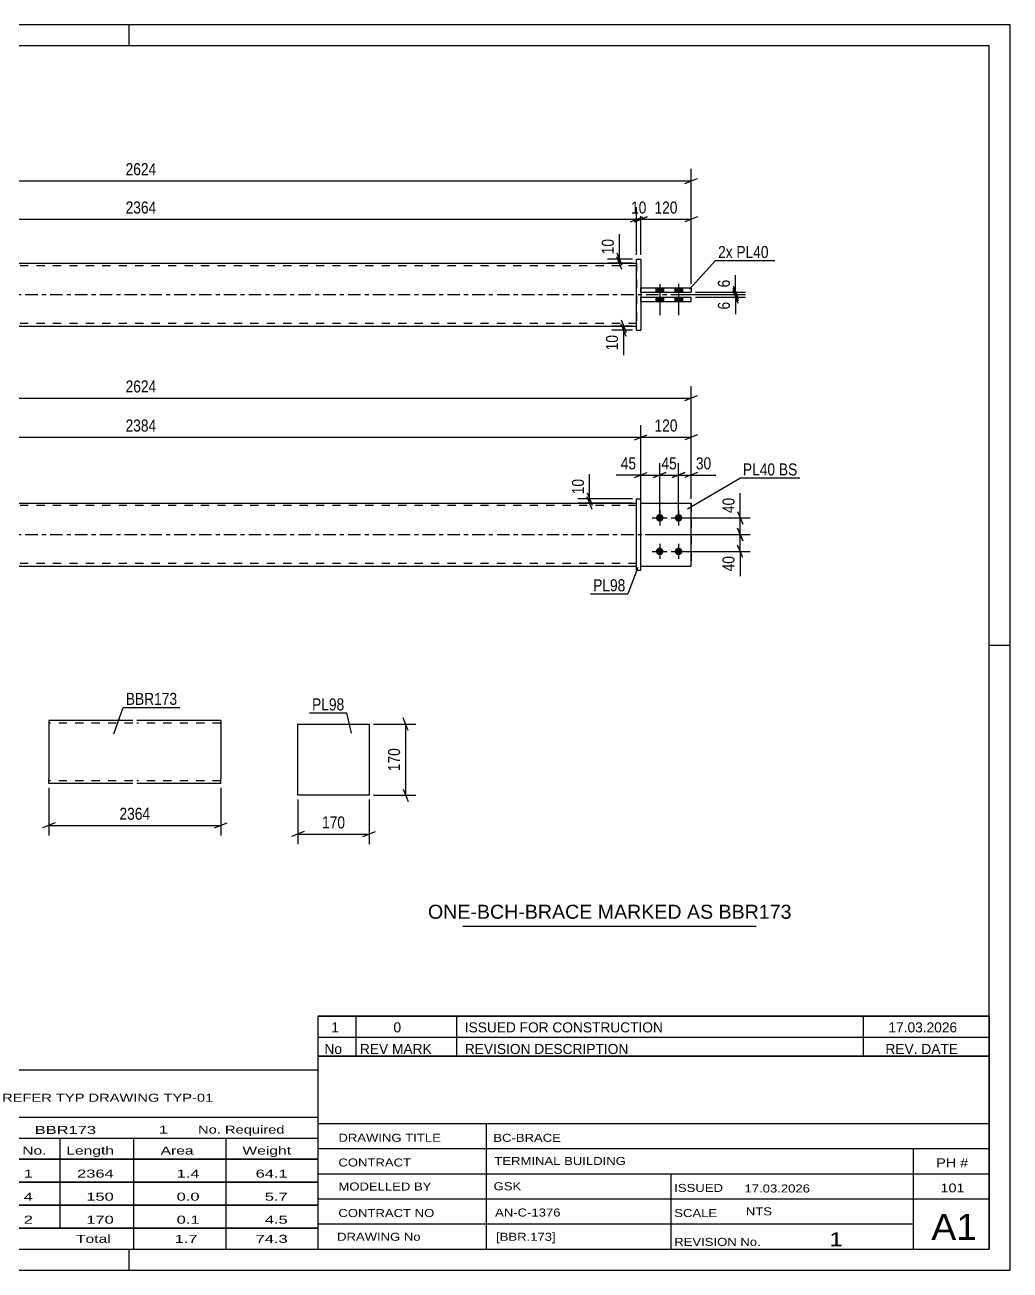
# Model space of a CAD drawing. Header units: millimetres. Extents: x 0 to 420, y 0 to 297.
# Drawn here: x 185.1 to 420, y 0 to 297 of the extents above; entities that cross this region are included whole.
import ezdxf

# ---------------------------------------------------------------- set-up
doc = ezdxf.new("R2010")
doc.units = ezdxf.units.MM
doc.linetypes.add('DXK_LINE_DOT2', pattern=[3.9198, 1.9599, -1.9599])
doc.linetypes.add('DXK_LINE_DOT3', pattern=[5.9187, 2.979, -0.9799, 0.9799, -0.9799])
doc.styles.add('Arial', font='ARIAL.TTF', dxfattribs={"height": 0.2})
doc.styles.add('Arial Narrow', font='ARIALN.TTF', dxfattribs={"height": 0.2})

# ---------------------------------------------------------------- blocks, each defined once
blk = doc.blocks.new('Unknown-580608143-1163')
at = {"color": 5, "linetype": 'Continuous'}
for p, q in [((420, 297), (0, 297)), ((210, 292), (210, 297)), ((420, 0), (420, 297)), ((415, 292), (5, 292)), ((415, 5), (415, 292)), ((420, 149), (415, 149)), ((5, 5), (415, 5)), ((210, 0), (210, 5)), ((0, 0), (420, 0))]:
    blk.add_line(p, q, dxfattribs=at)
blk = doc.blocks.new('Part-580608143-1739 - 1733')
at = {"color": 7, "linetype": 'DXK_LINE_DOT2'}
for p, q in [((331.97, 182.93), (343.97, 182.93)), ((331.97, 167.93), (331.97, 182.93)), ((331.97, 182.93), (343.97, 182.93)), ((343.97, 182.93), (343.97, 182.93)), ((343.97, 182.93), (343.97, 167.93)), ((331.97, 167.93), (331.97, 167.93)), ((331.97, 167.93), (343.97, 167.93)), ((331.97, 167.93), (343.97, 167.93))]:
    blk.add_line(p, q, dxfattribs=at)
blk = doc.blocks.new('Part-580608143-1744 - 1733')
at = {"color": 2, "linetype": 'Continuous'}
for p, q in [((331.97, 182.93), (343.97, 182.93)), ((343.97, 182.93), (343.97, 182.93)), ((343.97, 167.93), (343.97, 182.93)), ((331.97, 167.93), (343.97, 167.93))]:
    blk.add_line(p, q, dxfattribs=at)
at = {"color": 7, "linetype": 'DXK_LINE_DOT2'}
for p, q in [((331.97, 182.93), (343.97, 182.93)), ((331.97, 167.93), (331.97, 182.93)), ((343.97, 182.93), (343.97, 182.93)), ((331.97, 167.93), (331.97, 167.93)), ((331.97, 167.93), (343.97, 167.93))]:
    blk.add_line(p, q, dxfattribs=at)
blk = doc.blocks.new('Part-580608143-1774 - 1733')
at = {"color": 2, "linetype": 'Continuous'}
for p, q in [((330.97, 183.93), (331.97, 183.93)), ((330.97, 166.93), (330.97, 183.93)), ((331.97, 166.93), (331.97, 183.93)), ((330.97, 166.93), (330.97, 166.93)), ((330.97, 166.93), (331.97, 166.93))]:
    blk.add_line(p, q, dxfattribs=at)
at = {"color": 7, "linetype": 'DXK_LINE_DOT2'}
for p, q in [((330.97, 183.93), (331.97, 183.93)), ((330.97, 166.93), (331.97, 166.93))]:
    blk.add_line(p, q, dxfattribs=at)
blk = doc.blocks.new('Part-580608143-1779 - 1733')
at = {"color": 2, "linetype": 'Continuous'}
for p, q in [((94.62, 182.93), (330.97, 182.93)), ((94.62, 167.93), (330.97, 167.93))]:
    blk.add_line(p, q, dxfattribs=at)
at = {"color": 7, "linetype": 'DXK_LINE_DOT2'}
for p, q in [((94.62, 167.93), (94.62, 182.93)), ((330.97, 182.33), (94.62, 182.33)), ((330.97, 167.93), (330.97, 182.93)), ((330.97, 168.53), (94.62, 168.53))]:
    blk.add_line(p, q, dxfattribs=at)
at = {"color": 7, "linetype": 'DXK_LINE_DOT3'}
blk.add_line((84.62, 175.43), (340.97, 175.43), dxfattribs=at)
blk = doc.blocks.new('Bolt-580608143-1780 - 1733')
at = {"linetype": 'Continuous'}
for points in [[(336.47, 180.33), (336.65, 180.31), (336.83, 180.25), (337, 180.15), (337.14, 180.03), (337.25, 179.88), (337.32, 179.7), (337.36, 179.52), (337.36, 179.33), (337.32, 179.15), (337.25, 178.98), (337.14, 178.82), (337, 178.7), (336.83, 178.6), (336.65, 178.55), (336.47, 178.53), (336.28, 178.55), (336.1, 178.6), (335.94, 178.7), (335.8, 178.82), (335.69, 178.98), (335.61, 179.15), (335.57, 179.33), (335.57, 179.52), (335.61, 179.7), (335.69, 179.88), (335.8, 180.03), (335.94, 180.15), (336.1, 180.25), (336.28, 180.31)], [(340.97, 180.33), (341.15, 180.31), (341.33, 180.25), (341.5, 180.15), (341.64, 180.03), (341.75, 179.88), (341.82, 179.7), (341.86, 179.52), (341.86, 179.33), (341.82, 179.15), (341.75, 178.98), (341.64, 178.82), (341.5, 178.7), (341.33, 178.6), (341.15, 178.55), (340.97, 178.53), (340.78, 178.55), (340.6, 178.6), (340.44, 178.7), (340.3, 178.82), (340.19, 178.98), (340.11, 179.15), (340.07, 179.33), (340.07, 179.52), (340.11, 179.7), (340.19, 179.88), (340.3, 180.03), (340.44, 180.15), (340.6, 180.25), (340.78, 180.31)], [(336.47, 172.33), (336.65, 172.31), (336.83, 172.25), (337, 172.15), (337.14, 172.03), (337.25, 171.88), (337.32, 171.7), (337.36, 171.52), (337.36, 171.33), (337.32, 171.15), (337.25, 170.98), (337.14, 170.82), (337, 170.7), (336.83, 170.6), (336.65, 170.55), (336.47, 170.53), (336.28, 170.55), (336.1, 170.6), (335.94, 170.7), (335.8, 170.82), (335.69, 170.98), (335.61, 171.15), (335.57, 171.33), (335.57, 171.52), (335.61, 171.7), (335.69, 171.88), (335.8, 172.03), (335.94, 172.15), (336.1, 172.25), (336.28, 172.31)], [(340.97, 172.33), (341.15, 172.31), (341.33, 172.25), (341.5, 172.15), (341.64, 172.03), (341.75, 171.88), (341.82, 171.7), (341.86, 171.52), (341.86, 171.33), (341.82, 171.15), (341.75, 170.98), (341.64, 170.82), (341.5, 170.7), (341.33, 170.6), (341.15, 170.55), (340.97, 170.53), (340.78, 170.55), (340.6, 170.6), (340.44, 170.7), (340.3, 170.82), (340.19, 170.98), (340.11, 171.15), (340.07, 171.33), (340.07, 171.52), (340.11, 171.7), (340.19, 171.88), (340.3, 172.03), (340.44, 172.15), (340.6, 172.25), (340.78, 172.31)]]:
    blk.add_hatch(color=1, dxfattribs=at).paths.add_polyline_path(points)
at = {"color": 1, "linetype": 'Continuous'}
for p, q in [((336.47, 181.23), (336.47, 177.63)), ((340.97, 181.23), (340.97, 177.63)), ((334.67, 179.43), (338.27, 179.43)), ((339.17, 179.43), (342.77, 179.43)), ((336.47, 173.23), (336.47, 169.63)), ((340.97, 173.23), (340.97, 169.63)), ((334.67, 171.43), (338.27, 171.43)), ((339.17, 171.43), (342.77, 171.43))]:
    blk.add_line(p, q, dxfattribs=at)
blk = doc.blocks.new('Bolt-580608143-1399 - 1390')
at = {"linetype": 'Continuous'}
for points in [[(337.37, 234.26), (335.57, 234.26), (335.57, 233.26), (337.37, 233.26)], [(337.37, 234.26), (335.57, 234.26), (335.57, 233.26), (337.37, 233.26)], [(337.37, 232.06), (335.57, 232.06), (335.57, 231.06), (337.37, 231.06)], [(337.37, 232.06), (335.57, 232.06), (335.57, 231.06), (337.37, 231.06)], [(341.87, 234.26), (340.07, 234.26), (340.07, 233.26), (341.87, 233.26)], [(341.87, 234.26), (340.07, 234.26), (340.07, 233.26), (341.87, 233.26)], [(341.87, 232.06), (340.07, 232.06), (340.07, 231.06), (341.87, 231.06)], [(341.87, 232.06), (340.07, 232.06), (340.07, 231.06), (341.87, 231.06)]]:
    blk.add_hatch(color=1, dxfattribs=at).paths.add_polyline_path(points)
at = {"color": 1, "linetype": 'Continuous'}
for p, q in [((336.47, 235.26), (336.47, 227.76)), ((336.47, 235.26), (336.47, 227.76)), ((340.97, 235.26), (340.97, 227.76)), ((340.97, 235.26), (340.97, 227.76)), ((335.57, 234.26), (335.57, 233.26)), ((335.57, 234.26), (335.57, 233.26)), ((335.57, 232.06), (335.57, 231.06)), ((335.57, 232.06), (335.57, 231.06)), ((337.37, 234.26), (337.37, 233.26)), ((337.37, 234.26), (337.37, 233.26)), ((337.37, 232.06), (337.37, 231.06)), ((337.37, 232.06), (337.37, 231.06)), ((340.07, 234.26), (340.07, 233.26)), ((340.07, 234.26), (340.07, 233.26)), ((340.07, 232.06), (340.07, 231.06)), ((340.07, 232.06), (340.07, 231.06)), ((341.87, 234.26), (341.87, 233.26)), ((341.87, 234.26), (341.87, 233.26)), ((341.87, 232.06), (341.87, 231.06)), ((341.87, 232.06), (341.87, 231.06))]:
    blk.add_line(p, q, dxfattribs=at)
blk = doc.blocks.new('Part-580608143-1425 - 1390')
at = {"color": 2, "linetype": 'Continuous'}
for p, q in [((94.62, 240.16), (330.97, 240.16)), ((94.62, 225.16), (330.97, 225.16))]:
    blk.add_line(p, q, dxfattribs=at)
at = {"color": 7, "linetype": 'DXK_LINE_DOT2'}
for p, q in [((94.62, 225.16), (94.62, 240.16)), ((330.97, 239.56), (94.62, 239.56)), ((330.97, 240.16), (330.97, 225.16)), ((330.97, 225.76), (94.62, 225.76))]:
    blk.add_line(p, q, dxfattribs=at)
at = {"color": 7, "linetype": 'DXK_LINE_DOT3'}
blk.add_line((84.62, 232.66), (340.97, 232.66), dxfattribs=at)
blk = doc.blocks.new('Part-580608143-1426 - 1390')
at = {"color": 2, "linetype": 'Continuous'}
for p, q in [((330.97, 241.16), (330.97, 241.16)), ((330.97, 224.16), (330.97, 241.16)), ((330.97, 241.16), (331.97, 241.16)), ((331.97, 241.16), (331.97, 241.16)), ((331.97, 241.16), (331.97, 224.16)), ((330.97, 224.16), (331.97, 224.16)), ((330.97, 224.16), (330.97, 224.16)), ((331.97, 224.16), (331.97, 224.16))]:
    blk.add_line(p, q, dxfattribs=at)
at = {"color": 7, "linetype": 'DXK_LINE_DOT2'}
for p, q in [((330.97, 241.16), (330.97, 241.16)), ((330.97, 241.16), (331.97, 241.16)), ((330.97, 224.16), (331.97, 224.16))]:
    blk.add_line(p, q, dxfattribs=at)
blk = doc.blocks.new('Part-580608143-1452 - 1390')
at = {"color": 2, "linetype": 'Continuous'}
for p, q in [((331.97, 234.26), (343.97, 234.26)), ((331.97, 233.26), (343.97, 233.26)), ((343.97, 234.26), (343.97, 233.26))]:
    blk.add_line(p, q, dxfattribs=at)
at = {"color": 7, "linetype": 'DXK_LINE_DOT2'}
for p, q in [((331.97, 233.26), (331.97, 234.26)), ((331.97, 234.26), (343.97, 234.26)), ((331.97, 233.26), (343.97, 233.26)), ((343.97, 234.26), (343.97, 234.26))]:
    blk.add_line(p, q, dxfattribs=at)
blk = doc.blocks.new('Part-580608143-1457 - 1390')
at = {"color": 2, "linetype": 'Continuous'}
for p, q in [((331.97, 232.06), (343.97, 232.06)), ((343.97, 231.06), (343.97, 232.06)), ((331.97, 231.06), (343.97, 231.06))]:
    blk.add_line(p, q, dxfattribs=at)
at = {"color": 7, "linetype": 'DXK_LINE_DOT2'}
for p, q in [((331.97, 231.06), (331.97, 232.06)), ((331.97, 232.06), (343.97, 232.06)), ((331.97, 231.06), (343.97, 231.06))]:
    blk.add_line(p, q, dxfattribs=at)
blk = doc.blocks.new('Part-580608143-2275 - 2269')
at = {"color": 2, "linetype": 'Continuous'}
for p, q in [((250.22, 113.24), (250.22, 130.24)), ((250.22, 130.24), (267.22, 130.24)), ((267.22, 130.24), (267.22, 113.24)), ((267.22, 113.24), (250.22, 113.24))]:
    blk.add_line(p, q, dxfattribs=at)
blk = doc.blocks.new('Part-580608143-2301 - 2294')
at = {"color": 2, "linetype": 'Continuous'}
for p, q in [((210.84, 131.06), (190.84, 131.06)), ((190.84, 131.06), (190.84, 117.26)), ((231.84, 131.06), (211.84, 131.06)), ((231.84, 131.06), (231.84, 117.26)), ((190.84, 116.41), (190.84, 117.26)), ((190.84, 116.15), (190.84, 116.41)), ((190.84, 116.06), (190.84, 116.15)), ((210.84, 116.06), (190.84, 116.06)), ((231.84, 116.06), (211.84, 116.06)), ((231.84, 116.06), (231.84, 117.26))]:
    blk.add_line(p, q, dxfattribs=at)
at = {"color": 7, "linetype": 'DXK_LINE_DOT2'}
for p, q in [((210.84, 130.46), (190.84, 130.46)), ((231.84, 130.46), (211.84, 130.46)), ((231.84, 130.46), (231.84, 130.41)), ((231.84, 130.41), (231.84, 130.46)), ((231.84, 130.32), (231.84, 130.41)), ((231.84, 130.41), (231.84, 130.32)), ((190.84, 116.8), (190.84, 117.26)), ((190.84, 116.41), (190.84, 117.03)), ((190.84, 116.66), (190.84, 116.7)), ((190.84, 116.66), (190.84, 116.7)), ((210.84, 116.66), (190.84, 116.66)), ((190.84, 116.06), (190.84, 116.06)), ((231.84, 116.66), (211.84, 116.66)), ((231.84, 116.7), (231.84, 117.03)), ((231.84, 116.66), (231.84, 116.7))]:
    blk.add_line(p, q, dxfattribs=at)
blk = doc.blocks.new('StraightDimension-580608143-1827 - 1733')
at = {"color": 7, "linetype": 'Continuous'}
for p, q in [((334.97, 189.04), (337.97, 190.24)), ((336.47, 180.43), (336.47, 192.49)), ((342.47, 190.24), (339.47, 189.04)), ((340.97, 180.43), (340.97, 192.49)), ((336.47, 189.64), (340.97, 189.64))]:
    blk.add_line(p, q, dxfattribs=at)
at = {"color": 0}
blk.add_wipeout([(341.15, 190.39), (341.15, 194.59), (336.29, 194.59), (336.29, 190.39)], dxfattribs=at)
at = {"color": 3, "style": 'Arial Narrow'}
blk.add_text('45', height=2.863, dxfattribs=at).set_placement((336.89, 190.99))
blk = doc.blocks.new('StraightDimension-580608143-1857 - 1733')
at = {"color": 7, "linetype": 'Continuous'}
for p, q in [((83.12, 208.58), (80.12, 207.38)), ((81.62, 183.93), (81.62, 210.83)), ((81.62, 207.98), (343.97, 207.98)), ((342.47, 207.38), (345.47, 208.58)), ((343.97, 183.93), (343.97, 210.83))]:
    blk.add_line(p, q, dxfattribs=at)
at = {"color": 0}
blk.add_wipeout([(217.05, 208.73), (217.05, 212.93), (208.54, 212.93), (208.54, 208.73)], dxfattribs=at)
at = {"color": 3, "style": 'Arial Narrow'}
blk.add_text('2624', height=2.863, dxfattribs=at).set_placement((209.14, 209.33))
blk = doc.blocks.new('StraightDimension-580608143-1802 - 1733')
at = {"color": 7, "linetype": 'Continuous'}
for p, q in [((319.17, 185.43), (320.37, 182.43)), ((320.37, 181.43), (319.17, 184.43)), ((329.97, 183.93), (316.92, 183.93)), ((329.97, 182.93), (316.92, 182.93)), ((319.77, 182.93), (319.77, 183.93))]:
    blk.add_line(p, q, dxfattribs=at)
at = {"color": 0}
blk.add_wipeout([(319.02, 189.31), (314.82, 189.31), (314.82, 184.45), (319.02, 184.45)], dxfattribs=at)
at = {"color": 7, "linetype": 'Continuous'}
blk.add_line((319.77, 183.93), (319.77, 189.83), dxfattribs=at)
blk.add_line((319.77, 183.93), (319.77, 189.83), dxfattribs=at)
at = {"color": 3, "style": 'Arial Narrow'}
blk.add_text('10', height=2.863, rotation=90.0002, dxfattribs=at).set_placement((318.42, 185.05))
blk = doc.blocks.new('StraightDimension-580608143-1811 - 1733')
at = {"color": 7, "linetype": 'Continuous'}
for p, q in [((330.47, 189.04), (333.47, 190.24)), ((331.97, 183.93), (331.97, 192.49)), ((337.97, 190.24), (334.97, 189.04)), ((336.47, 180.43), (336.47, 192.49)), ((331.97, 189.64), (336.47, 189.64))]:
    blk.add_line(p, q, dxfattribs=at)
at = {"color": 0}
blk.add_wipeout([(331.44, 190.39), (331.44, 194.59), (326.59, 194.59), (326.59, 190.39)], dxfattribs=at)
at = {"color": 7, "linetype": 'Continuous'}
blk.add_line((331.97, 189.64), (326.06, 189.64), dxfattribs=at)
blk.add_line((331.97, 189.64), (326.06, 189.64), dxfattribs=at)
at = {"color": 3, "style": 'Arial Narrow'}
blk.add_text('45', height=2.863, dxfattribs=at).set_placement((327.19, 190.99))
blk = doc.blocks.new('StraightDimension-580608143-1840 - 1733')
at = {"color": 7, "linetype": 'Continuous'}
for p, q in [((339.47, 189.04), (342.47, 190.24)), ((340.97, 180.43), (340.97, 192.49)), ((345.47, 190.24), (342.47, 189.04)), ((343.97, 183.93), (343.97, 192.49)), ((340.97, 189.64), (343.97, 189.64))]:
    blk.add_line(p, q, dxfattribs=at)
at = {"color": 0}
blk.add_wipeout([(349.35, 190.39), (349.35, 194.59), (344.49, 194.59), (344.49, 190.39)], dxfattribs=at)
at = {"color": 7, "linetype": 'Continuous'}
blk.add_line((343.97, 189.64), (349.87, 189.64), dxfattribs=at)
blk.add_line((343.97, 189.64), (349.87, 189.64), dxfattribs=at)
at = {"color": 3, "style": 'Arial Narrow'}
blk.add_text('30', height=2.863, dxfattribs=at).set_placement((345.09, 190.99))
blk = doc.blocks.new('StraightDimension-580608143-1877 - 1733')
at = {"color": 7, "linetype": 'Continuous'}
for p, q in [((332.97, 175.43), (358.05, 175.43)), ((355.05, 176.93), (356.25, 173.93)), ((355.65, 171.43), (355.65, 175.43)), ((356.25, 169.93), (355.05, 172.93)), ((341.97, 171.43), (358.05, 171.43))]:
    blk.add_line(p, q, dxfattribs=at)
at = {"color": 0}
blk.add_wipeout([(354.9, 170.9), (350.7, 170.9), (350.7, 166.05), (354.9, 166.05)], dxfattribs=at)
at = {"color": 7, "linetype": 'Continuous'}
blk.add_line((355.65, 171.43), (355.65, 165.52), dxfattribs=at)
blk.add_line((355.65, 171.43), (355.65, 165.52), dxfattribs=at)
at = {"color": 3, "style": 'Arial Narrow'}
blk.add_text('40', height=2.863, rotation=90.0002, dxfattribs=at).set_placement((354.3, 166.65))
blk = doc.blocks.new('StraightDimension-580608143-1886 - 1733')
at = {"color": 7, "linetype": 'Continuous'}
for p, q in [((341.97, 179.43), (358.05, 179.43)), ((355.05, 180.93), (356.25, 177.93)), ((355.65, 175.43), (355.65, 179.43)), ((332.97, 175.43), (358.05, 175.43)), ((356.25, 173.93), (355.05, 176.93))]:
    blk.add_line(p, q, dxfattribs=at)
at = {"color": 0}
blk.add_wipeout([(354.9, 184.81), (350.7, 184.81), (350.7, 179.95), (354.9, 179.95)], dxfattribs=at)
at = {"color": 7, "linetype": 'Continuous'}
blk.add_line((355.65, 179.43), (355.65, 185.33), dxfattribs=at)
blk.add_line((355.65, 179.43), (355.65, 185.33), dxfattribs=at)
at = {"color": 3, "style": 'Arial Narrow'}
blk.add_text('40', height=2.863, rotation=90.0002, dxfattribs=at).set_placement((354.3, 180.55))
blk = doc.blocks.new('StraightDimension-580608143-1896 - 1733')
at = {"color": 7, "linetype": 'Continuous'}
for p, q in [((330.47, 198.06), (333.47, 199.26)), ((331.97, 183.93), (331.97, 201.51)), ((345.47, 199.26), (342.47, 198.06)), ((343.97, 183.93), (343.97, 201.51)), ((331.97, 198.66), (343.97, 198.66))]:
    blk.add_line(p, q, dxfattribs=at)
at = {"color": 0}
blk.add_wipeout([(341.31, 199.41), (341.31, 203.61), (334.63, 203.61), (334.63, 199.41)], dxfattribs=at)
at = {"color": 3, "style": 'Arial Narrow'}
blk.add_text('120', height=2.863, dxfattribs=at).set_placement((335.23, 200.01))
blk = doc.blocks.new('StraightDimension-580608143-1915 - 1733')
at = {"color": 7, "linetype": 'Continuous'}
for p, q in [((95.12, 199.26), (92.12, 198.06)), ((93.62, 176.43), (93.62, 201.51)), ((330.47, 198.06), (333.47, 199.26)), ((331.97, 183.93), (331.97, 201.51)), ((93.62, 198.66), (331.97, 198.66))]:
    blk.add_line(p, q, dxfattribs=at)
at = {"color": 0}
blk.add_wipeout([(217.05, 199.41), (217.05, 203.61), (208.54, 203.61), (208.54, 199.41)], dxfattribs=at)
at = {"color": 3, "style": 'Arial Narrow'}
blk.add_text('2384', height=2.863, dxfattribs=at).set_placement((209.14, 200.01))
blk = doc.blocks.new('StraightDimension-580608143-1459 - 1390')
at = {"color": 7, "linetype": 'Continuous'}
for p, q in [((327.28, 226.66), (328.48, 223.66)), ((329.97, 225.16), (325.03, 225.16)), ((329.97, 224.16), (325.03, 224.16)), ((328.48, 222.66), (327.28, 225.66)), ((327.88, 224.16), (327.88, 225.16))]:
    blk.add_line(p, q, dxfattribs=at)
at = {"color": 0}
blk.add_wipeout([(327.13, 223.64), (322.93, 223.64), (322.93, 218.78), (327.13, 218.78)], dxfattribs=at)
at = {"color": 7, "linetype": 'Continuous'}
blk.add_line((327.88, 224.16), (327.88, 218.26), dxfattribs=at)
blk.add_line((327.88, 224.16), (327.88, 218.26), dxfattribs=at)
at = {"color": 3, "style": 'Arial Narrow'}
blk.add_text('10', height=2.863, rotation=90.0002, dxfattribs=at).set_placement((326.53, 219.38))
blk = doc.blocks.new('StraightDimension-580608143-1473 - 1390')
at = {"color": 7, "linetype": 'Continuous'}
for p, q in [((329.97, 241.16), (324.02, 241.16)), ((326.27, 242.66), (327.47, 239.66)), ((327.47, 238.66), (326.27, 241.66)), ((326.87, 240.16), (326.87, 241.16)), ((329.97, 240.16), (324.02, 240.16))]:
    blk.add_line(p, q, dxfattribs=at)
at = {"color": 0}
blk.add_wipeout([(326.12, 246.54), (321.92, 246.54), (321.92, 241.69), (326.12, 241.69)], dxfattribs=at)
at = {"color": 7, "linetype": 'Continuous'}
blk.add_line((326.87, 241.16), (326.87, 247.07), dxfattribs=at)
blk.add_line((326.87, 241.16), (326.87, 247.07), dxfattribs=at)
at = {"color": 3, "style": 'Arial Narrow'}
blk.add_text('10', height=2.863, rotation=90.0002, dxfattribs=at).set_placement((325.52, 242.29))
blk = doc.blocks.new('StraightDimension-580608143-1520 - 1390')
at = {"color": 7, "linetype": 'Continuous'}
for p, q in [((81.62, 235.26), (81.62, 262.65)), ((343.97, 235.26), (343.97, 262.65)), ((83.12, 260.4), (80.12, 259.2)), ((81.62, 259.8), (343.97, 259.8)), ((342.47, 259.2), (345.47, 260.4))]:
    blk.add_line(p, q, dxfattribs=at)
at = {"color": 0}
blk.add_wipeout([(217.05, 260.55), (217.05, 264.75), (208.54, 264.75), (208.54, 260.55)], dxfattribs=at)
at = {"color": 3, "style": 'Arial Narrow'}
blk.add_text('2624', height=2.863, dxfattribs=at).set_placement((209.14, 261.15))
blk = doc.blocks.new('StraightDimension-580608143-1551 - 1390')
at = {"color": 7, "linetype": 'Continuous'}
for p, q in [((331.97, 242.16), (331.97, 253.51)), ((343.97, 235.26), (343.97, 253.51)), ((330.47, 250.06), (333.47, 251.26)), ((331.97, 250.66), (343.97, 250.66)), ((345.47, 251.26), (342.47, 250.06))]:
    blk.add_line(p, q, dxfattribs=at)
at = {"color": 0}
blk.add_wipeout([(341.31, 251.41), (341.31, 255.61), (334.63, 255.61), (334.63, 251.41)], dxfattribs=at)
at = {"color": 3, "style": 'Arial Narrow'}
blk.add_text('120', height=2.863, dxfattribs=at).set_placement((335.23, 252.01))
blk = doc.blocks.new('StraightDimension-580608143-1561 - 1390')
at = {"color": 7, "linetype": 'Continuous'}
for p, q in [((330.97, 242.16), (330.97, 253.51)), ((331.97, 242.16), (331.97, 253.51)), ((329.47, 250.06), (332.47, 251.26)), ((333.47, 251.26), (330.47, 250.06)), ((330.97, 250.66), (331.97, 250.66))]:
    blk.add_line(p, q, dxfattribs=at)
at = {"color": 0}
blk.add_wipeout([(333.9, 251.41), (333.9, 255.61), (329.04, 255.61), (329.04, 251.41)], dxfattribs=at)
at = {"color": 3, "style": 'Arial Narrow'}
blk.add_text('10', height=2.863, dxfattribs=at).set_placement((329.64, 252.01))
blk = doc.blocks.new('StraightDimension-580608143-1571 - 1390')
at = {"color": 7, "linetype": 'Continuous'}
for p, q in [((94.62, 242.16), (94.62, 253.51)), ((330.97, 242.16), (330.97, 253.51)), ((96.12, 251.26), (93.12, 250.06)), ((94.62, 250.66), (330.97, 250.66)), ((329.47, 250.06), (332.47, 251.26))]:
    blk.add_line(p, q, dxfattribs=at)
at = {"color": 0}
blk.add_wipeout([(217.05, 251.41), (217.05, 255.61), (208.54, 255.61), (208.54, 251.41)], dxfattribs=at)
at = {"color": 3, "style": 'Arial Narrow'}
blk.add_text('2364', height=2.863, dxfattribs=at).set_placement((209.14, 252.01))
blk = doc.blocks.new('StraightDimension-580608143-1656 - 1390')
at = {"color": 7, "linetype": 'Continuous'}
for p, q in [((353.95, 234.76), (355.15, 231.76)), ((339.72, 232.66), (356.95, 232.66)), ((344.97, 233.26), (356.95, 233.26)), ((355.15, 231.16), (353.95, 234.16)), ((354.55, 232.66), (354.55, 233.26))]:
    blk.add_line(p, q, dxfattribs=at)
at = {"color": 0}
blk.add_wipeout([(353.8, 236.82), (349.6, 236.82), (349.6, 233.79), (353.8, 233.79)], dxfattribs=at)
at = {"color": 7, "linetype": 'Continuous'}
blk.add_line((354.55, 233.26), (354.55, 237.34), dxfattribs=at)
blk.add_line((354.55, 233.26), (354.55, 237.34), dxfattribs=at)
at = {"color": 3, "style": 'Arial Narrow'}
blk.add_text('6', height=2.86, rotation=90.0002, dxfattribs=at).set_placement((353.2, 234.39))
blk = doc.blocks.new('StraightDimension-580608143-1667 - 1390')
at = {"color": 7, "linetype": 'Continuous'}
for p, q in [((339.72, 232.66), (356.95, 232.66)), ((344.97, 232.06), (356.95, 232.06)), ((353.95, 234.16), (355.15, 231.16)), ((355.15, 230.56), (353.95, 233.56)), ((354.55, 232.06), (354.55, 232.66))]:
    blk.add_line(p, q, dxfattribs=at)
at = {"color": 0}
blk.add_wipeout([(353.8, 231.54), (349.6, 231.54), (349.6, 228.51), (353.8, 228.51)], dxfattribs=at)
at = {"color": 7, "linetype": 'Continuous'}
blk.add_line((354.55, 232.06), (354.55, 227.98), dxfattribs=at)
blk.add_line((354.55, 232.06), (354.55, 227.98), dxfattribs=at)
at = {"color": 3, "style": 'Arial Narrow'}
blk.add_text('6', height=2.86, rotation=90.0002, dxfattribs=at).set_placement((353.2, 229.11))
blk = doc.blocks.new('StraightDimension-580608143-2277 - 2269')
at = {"color": 7, "linetype": 'Continuous'}
for p, q in [((276.52, 128.74), (275.32, 131.74)), ((268.22, 130.24), (278.32, 130.24)), ((275.92, 113.24), (275.92, 130.24)), ((268.22, 113.24), (278.32, 113.24)), ((275.32, 114.74), (276.52, 111.74))]:
    blk.add_line(p, q, dxfattribs=at)
at = {"color": 0}
blk.add_wipeout([(275.17, 125.08), (270.97, 125.08), (270.97, 118.4), (275.17, 118.4)], dxfattribs=at)
at = {"color": 3, "style": 'Arial Narrow'}
blk.add_text('170', height=2.863, rotation=90.0002, dxfattribs=at).set_placement((274.57, 119))
blk = doc.blocks.new('StraightDimension-580608143-2286 - 2269')
at = {"color": 7, "linetype": 'Continuous'}
for p, q in [((250.22, 112.24), (250.22, 101.6)), ((267.22, 112.24), (267.22, 101.6)), ((251.72, 104.6), (248.72, 103.4)), ((250.22, 104), (267.22, 104)), ((265.72, 103.4), (268.72, 104.6))]:
    blk.add_line(p, q, dxfattribs=at)
at = {"color": 0}
blk.add_wipeout([(262.06, 104.75), (262.06, 108.95), (255.38, 108.95), (255.38, 104.75)], dxfattribs=at)
at = {"color": 3, "style": 'Arial Narrow'}
blk.add_text('170', height=2.863, dxfattribs=at).set_placement((255.98, 105.35))
blk = doc.blocks.new('StraightDimension-580608143-2305 - 2294')
at = {"color": 7, "linetype": 'Continuous'}
for p, q in [((190.84, 115.06), (190.84, 103.66)), ((231.84, 115.06), (231.84, 103.66)), ((192.34, 106.66), (189.34, 105.46)), ((190.84, 106.06), (231.84, 106.06)), ((230.34, 105.46), (233.34, 106.66))]:
    blk.add_line(p, q, dxfattribs=at)
at = {"color": 0}
blk.add_wipeout([(215.6, 106.81), (215.6, 111.01), (207.08, 111.01), (207.08, 106.81)], dxfattribs=at)
at = {"color": 3, "style": 'Arial Narrow'}
blk.add_text('2364', height=2.863, dxfattribs=at).set_placement((207.68, 107.41))
blk = doc.blocks.new('Unknown-580608143-3661')
at = {"color": 7, "linetype": 'Continuous'}
blk.add_line((289.5, 82.05), (359.5, 82.05), dxfattribs=at)
at = {"color": 7, "style": 'Arial'}
blk.add_text('ONE-BCH-BRACE MARKED AS BBR173', height=3.3428, dxfattribs=at).set_placement((281.23, 83.8))
blk = doc.blocks.new('Unknown-580608143-3658')
at = {"color": 7, "linetype": 'Continuous'}
for p, q in [((255, 51.05), (255, 5)), ((255, 51.05), (415, 51.05)), ((415, 51), (415, 5)), ((255, 35), (415, 35)), ((295.14, 35), (295.14, 5)), ((255, 29), (415, 29)), ((397, 5.05), (397, 29.05)), ((255, 23), (415, 23)), ((339.14, 23), (339.14, 5)), ((255, 17), (415, 17)), ((255, 11), (397, 11)), ((255, 5), (415, 5))]:
    blk.add_line(p, q, dxfattribs=at)
at = {"color": 7, "style": 'Arial Narrow'}
for s, height, width, p in [('DRAWING TITLE', 1.9089, 1.425378, (259.88, 30.61)), ('BC-BRACE', 1.909, 1.425378, (296.81, 30.59)), ('TERMINAL BUILDING', 1.9089, 1.425378, (297.06, 25.07)), ('CONTRACT', 1.909, 1.425378, (259.88, 24.71)), ('MODELLED BY', 1.9089, 1.425378, (259.88, 18.98)), ('GSK', 1.909, 1.425378, (296.88, 19.04)), ('ISSUED', 1.909, 1.425378, (339.94, 18.64)), ('17.03.2026', 1.909, 1.425378, (356.69, 18.52)), ('CONTRACT NO', 1.9089, 1.425378, (259.88, 12.66)), ('AN-C-1376', 1.909, 1.425378, (297.23, 12.78)), ('SCALE', 1.909, 1.425378, (339.94, 12.65)), ('A1', 6.204, 1.25, (401.24, 7.2)), ('DRAWING No', 1.909, 1.425378, (259.56, 7)), ('[BBR.173]', 1.909, 1.425378, (297.46, 6.99)), ('1', 3.34, 1.5, (376.91, 5.68)), ('REVISION No.', 1.9089, 1.425378, (339.94, 5.77))]:
    blk.add_text(s, height=height, dxfattribs=dict(at, width=width)).set_placement(p)
at = {"color": 7, "linetype": 'Continuous', "style": 'Arial Narrow'}
for s, height, width, p in [('PH #', 2.1, 1.42538, (402.4, 24.55)), ('101', 2.1, 1.42538, (403.41, 18.55)), ('NTS', 1.909, 1.425378, (357, 13.05))]:
    blk.add_text(s, height=height, dxfattribs=dict(at, width=width)).set_placement(p)
blk = doc.blocks.new('Unknown-580608143-3659')
at = {"color": 7, "linetype": 'Continuous'}
for p, q in [((255, 60.55), (415, 60.55)), ((415, 60.55), (255, 60.55)), ((255, 60.55), (255, 55.55)), ((264, 60.55), (264, 55.55)), ((288, 60.55), (288, 55.55)), ((385, 60.55), (385, 55.55)), ((415, 60.55), (415, 55.55)), ((255, 55.55), (415, 55.55)), ((255, 55.55), (255, 51.05)), ((255, 55.55), (415, 55.55)), ((264, 55.55), (264, 51.05)), ((288, 55.55), (288, 51.05)), ((385, 55.55), (385, 51.05)), ((415, 55.55), (415, 51.05)), ((415, 51.05), (255, 51.05))]:
    blk.add_line(p, q, dxfattribs=at)
at = {"color": 7, "linetype": 'Continuous', "style": 'Arial Narrow'}
for s, height, width, p in [('1', 2.39, 1.196471, (258.16, 56.7)), ('0', 2.39, 1.196471, (273, 56.7)), ('ISSUED FOR CONSTRUCTION', 2.3861, 1.196471, (290, 56.7)), ('17.03.2026', 2.386, 1.196471, (391, 56.7)), ('No', 2.386, 1.2, (256.54, 51.55)), ('REV MARK', 2.386, 1.2, (265, 51.55)), ('REVISION DESCRIPTION', 2.3861, 1.2, (290, 51.55)), ('REV. DATE', 2.386, 1.2, (390.28, 51.55))]:
    blk.add_text(s, height=height, dxfattribs=dict(at, width=width)).set_placement(p)
blk = doc.blocks.new('Unknown-580608143-3660')
at = {"color": 7, "linetype": 'Continuous'}
for p, q in [((95, 47.75), (255, 47.75)), ((95, 36.5), (95, 47.75)), ((255, 47.75), (255, 36.5)), ((95, 36.5), (255, 36.5)), ((95, 36.5), (95, 31.5)), ((255, 36.5), (255, 31.5)), ((95, 31.5), (255, 31.5)), ((95, 31.5), (95, 26.5)), ((119, 31.5), (119, 26.5)), ((154.5, 31.5), (154.5, 26.5)), ((180.5, 31.5), (180.5, 26.5)), ((193.5, 31.5), (193.5, 26.5)), ((211, 31.5), (211, 26.5)), ((233, 31.5), (233, 26.5)), ((255, 31.5), (255, 26.5)), ((95, 26.5), (255, 26.5)), ((95, 26.45), (95, 21.05)), ((95, 26.45), (255, 26.45)), ((119, 26.5), (119, 21)), ((154.5, 26.5), (154.5, 21)), ((180.5, 26.5), (180.5, 21)), ((193.5, 26.5), (193.5, 21)), ((211, 26.5), (211, 21)), ((233, 26.5), (233, 21)), ((255, 26.45), (255, 21.05)), ((95, 21.05), (255, 21.05)), ((95, 20.95), (95, 15.55)), ((95, 20.95), (255, 20.95)), ((119, 21), (119, 15.5)), ((154.5, 21), (154.5, 15.5)), ((180.5, 21), (180.5, 15.5)), ((193.5, 21), (193.5, 15.5)), ((211, 21), (211, 15.5)), ((233, 21), (233, 15.5)), ((255, 20.95), (255, 15.55)), ((95, 15.55), (255, 15.55)), ((95, 15.45), (95, 10.05)), ((95, 15.45), (255, 15.45)), ((119, 15.5), (119, 10)), ((154.5, 15.5), (154.5, 10)), ((180.5, 15.5), (180.5, 10)), ((193.5, 15.5), (193.5, 10)), ((211, 15.5), (211, 10)), ((233, 15.5), (233, 10)), ((255, 15.45), (255, 10.05)), ((95, 10.05), (255, 10.05)), ((95, 10), (255, 10)), ((95, 10), (95, 5)), ((211, 10), (211, 5)), ((233, 10), (233, 5)), ((255, 10), (255, 5)), ((95, 5), (255, 5))]:
    blk.add_line(p, q, dxfattribs=at)
at = {"color": 7, "style": 'Arial Narrow'}
for s, height, width, p in [('GENERAL NOTES & WELD DETAILS :', 2.8633, 1.4, (96.15, 40.06)), ('REFER TYP DRAWING TYP-01', 1.9089, 1.6, (179.7, 40.16)), ("MATERIAL LIST FOR ASSEMBLY MK'D", 1.9089, 1.6, (96.15, 32.56)), ('BBR173', 1.909, 1.794707, (187.48, 32.47)), ('1', 1.91, 1.794707, (217.08, 32.56)), ('No. Required', 1.9089, 1.6, (226.41, 32.56)), ('Mark', 1.909, 1.7, (96.34, 27.5)), ('Profile', 1.909, 1.7, (129.41, 27.5)), ('Material', 1.909, 1.7, (159.54, 27.56)), ('No.', 1.909, 1.7, (184.5, 27.56)), ('Length', 1.909, 1.7, (195, 27.56)), ('Area', 1.909, 1.7, (217.5, 27.56)), ('Weight', 1.909, 1.7, (237, 27.56))]:
    blk.add_text(s, height=height, dxfattribs=dict(at, width=width)).set_placement(p)
at = {"color": 7, "linetype": 'Continuous', "style": 'Arial Narrow'}
for s, height, width, p in [('BBR173', 1.909, 1.794707, (96.5, 22.06)), ('SHS150*6', 1.909, 1.794707, (121, 22.06)), ('E350', 1.909, 1.794707, (160.74, 22.06)), ('1', 1.91, 1.794707, (184.86, 22.06)), ('2364', 1.909, 1.794707, (197.58, 22.06)), ('1.4', 1.909, 1.794707, (221.32, 22.06)), ('64.1', 1.909, 1.794707, (240.14, 22.06)), ('PL40', 1.909, 1.794707, (96.5, 16.56)), ('PL10*120', 1.909, 1.794707, (121, 16.56)), ('E350', 1.909, 1.794707, (160.74, 16.56)), ('4', 1.91, 1.794707, (184.86, 16.56)), ('150', 1.909, 1.794707, (199.77, 16.56)), ('0.0', 1.909, 1.794707, (221.32, 16.56)), ('5.7', 1.909, 1.794707, (242.33, 16.56)), ('PL98', 1.909, 1.794707, (96.5, 11.06)), ('PL10*170', 1.909, 1.794707, (121, 11.06)), ('E350', 1.909, 1.794707, (160.74, 11.06)), ('2', 1.91, 1.794707, (184.86, 11.06)), ('170', 1.909, 1.794707, (199.77, 11.06)), ('0.1', 1.909, 1.794707, (221.32, 11.06)), ('4.5', 1.909, 1.794707, (242.33, 11.06)), ('Total', 1.909, 1.7, (197.33, 6.5)), ('1.7', 1.909, 1.794707, (220.83, 6.5)), ('74.3', 1.909, 1.794707, (240.14, 6.5))]:
    blk.add_text(s, height=height, dxfattribs=dict(at, width=width)).set_placement(p)
blk = doc.blocks.new('Mark-580608143-1770 - 1733')
at = {"color": 0}
blk.add_wipeout([(328.29, 161.91), (328.29, 164.91), (320.61, 164.91), (320.61, 161.91)], dxfattribs=at)
blk.add_wipeout([(328.29, 161.91), (328.29, 164.91), (320.61, 164.91), (320.61, 161.91)], dxfattribs=at)
at = {"color": 30, "linetype": 'Continuous'}
for p in [(331.27, 167.62), (320.01, 161.31)]:
    blk.add_line(p, (328.89, 161.31), dxfattribs=at)
at = {"color": 3, "style": 'Arial Narrow'}
blk.add_text('PL98', height=2.863, dxfattribs=at).set_placement((320.61, 161.91))
blk = doc.blocks.new('MarkSet-580608143-2027 - 1733')
at = {"color": 0}
blk.add_wipeout([(363.99, 189.54), (363.99, 192.54), (356.31, 192.54), (356.31, 189.54)], dxfattribs=at)
blk.add_wipeout([(363.99, 189.54), (363.99, 192.54), (356.31, 192.54), (356.31, 189.54)], dxfattribs=at)
at = {"color": 30, "linetype": 'Continuous'}
blk.add_line((343.12, 181.56), (355.71, 188.94), dxfattribs=at)
at = {"color": 0}
blk.add_wipeout([(369.27, 189.54), (369.27, 192.54), (364.89, 192.54), (364.89, 189.54)], dxfattribs=at)
blk.add_wipeout([(369.27, 189.54), (369.27, 192.54), (364.89, 192.54), (364.89, 189.54)], dxfattribs=at)
at = {"color": 30, "linetype": 'Continuous'}
blk.add_line((355.71, 188.94), (369.87, 188.94), dxfattribs=at)
at = {"color": 3, "style": 'Arial Narrow'}
for s, p in [('PL40', (356.31, 189.54)), ('BS', (364.89, 189.54))]:
    blk.add_text(s, height=2.863, dxfattribs=at).set_placement(p)
blk = doc.blocks.new('MarkSet-580608143-1718 - 1390')
at = {"color": 0}
blk.add_wipeout([(353.86, 241.4), (353.86, 244.4), (350.39, 244.4), (350.39, 241.4)], dxfattribs=at)
blk.add_wipeout([(353.86, 241.4), (353.86, 244.4), (350.39, 244.4), (350.39, 241.4)], dxfattribs=at)
at = {"color": 30, "linetype": 'Continuous'}
blk.add_line((343.58, 233.99), (349.79, 240.8), dxfattribs=at)
at = {"color": 0}
blk.add_wipeout([(362.44, 241.4), (362.44, 244.4), (354.76, 244.4), (354.76, 241.4)], dxfattribs=at)
blk.add_wipeout([(362.44, 241.4), (362.44, 244.4), (354.76, 244.4), (354.76, 241.4)], dxfattribs=at)
at = {"color": 30, "linetype": 'Continuous'}
blk.add_line((349.79, 240.8), (363.94, 240.8), dxfattribs=at)
at = {"color": 3, "style": 'Arial Narrow'}
for s, p in [('2x', (350.39, 241.4)), ('PL40', (354.76, 241.4))]:
    blk.add_text(s, height=2.863, dxfattribs=at).set_placement(p)
blk = doc.blocks.new('Mark-580608143-2271 - 2269')
at = {"color": 0}
blk.add_wipeout([(261.28, 133.49), (261.28, 136.49), (253.6, 136.49), (253.6, 133.49)], dxfattribs=at)
blk.add_wipeout([(261.28, 133.49), (261.28, 136.49), (253.6, 136.49), (253.6, 133.49)], dxfattribs=at)
at = {"color": 30, "linetype": 'Continuous'}
for p in [(253, 132.89), (262.99, 128.1)]:
    blk.add_line(p, (261.88, 132.89), dxfattribs=at)
at = {"color": 3, "style": 'Arial Narrow'}
blk.add_text('PL98', height=2.863, dxfattribs=at).set_placement((253.6, 133.49))
blk = doc.blocks.new('Mark-580608143-2297 - 2294')
at = {"color": 0}
blk.add_wipeout([(221.44, 134.82), (221.44, 137.82), (209.2, 137.82), (209.2, 134.82)], dxfattribs=at)
blk.add_wipeout([(221.44, 134.82), (221.44, 137.82), (209.2, 137.82), (209.2, 134.82)], dxfattribs=at)
at = {"color": 30, "linetype": 'Continuous'}
for p, q in [((206.33, 127.9), (208.6, 134.22)), ((208.6, 134.22), (222.04, 134.22))]:
    blk.add_line(p, q, dxfattribs=at)
at = {"color": 3, "style": 'Arial Narrow'}
blk.add_text('BBR173', height=2.863, dxfattribs=at).set_placement((209.2, 134.82))

msp = doc.modelspace()

# ---------------------------------------------------------------- block references
for name in ['Unknown-580608143-1163', 'Part-580608143-1426 - 1390', 'Part-580608143-1425 - 1390', 'Bolt-580608143-1399 - 1390', 'Part-580608143-1452 - 1390', 'Part-580608143-1457 - 1390', 'Part-580608143-1779 - 1733', 'Part-580608143-1774 - 1733', 'Part-580608143-1739 - 1733', 'Part-580608143-1744 - 1733', 'Bolt-580608143-1780 - 1733', 'Part-580608143-2301 - 2294', 'Part-580608143-2275 - 2269', 'Unknown-580608143-3661', 'Unknown-580608143-3659', 'Unknown-580608143-3658', 'Unknown-580608143-3660']:
    msp.add_blockref(name, (0, 0))

# ---------------------------------------------------------------- next in the draw order: block references
for name in ['StraightDimension-580608143-1473 - 1390', 'StraightDimension-580608143-1459 - 1390', 'StraightDimension-580608143-1827 - 1733', 'StraightDimension-580608143-1877 - 1733', 'Mark-580608143-1770 - 1733', 'Mark-580608143-2297 - 2294', 'Mark-580608143-2271 - 2269', 'StraightDimension-580608143-2277 - 2269', 'StraightDimension-580608143-2305 - 2294']:
    msp.add_blockref(name, (0, 0))

# ---------------------------------------------------------------- next in the draw order: block references
for name in ['StraightDimension-580608143-1520 - 1390', 'StraightDimension-580608143-1857 - 1733', 'StraightDimension-580608143-2286 - 2269']:
    msp.add_blockref(name, (0, 0))

# ---------------------------------------------------------------- next in the draw order: block references
for name in ['StraightDimension-580608143-1551 - 1390', 'StraightDimension-580608143-1840 - 1733', 'StraightDimension-580608143-1802 - 1733']:
    msp.add_blockref(name, (0, 0))

# ---------------------------------------------------------------- next in the draw order: block references
for name in ['StraightDimension-580608143-1561 - 1390', 'StraightDimension-580608143-1656 - 1390', 'StraightDimension-580608143-1811 - 1733']:
    msp.add_blockref(name, (0, 0))

# ---------------------------------------------------------------- next in the draw order: block references
for name in ['StraightDimension-580608143-1571 - 1390', 'StraightDimension-580608143-1667 - 1390', 'StraightDimension-580608143-1886 - 1733']:
    msp.add_blockref(name, (0, 0))

# ---------------------------------------------------------------- next in the draw order: block references
for name in ['MarkSet-580608143-1718 - 1390', 'StraightDimension-580608143-1896 - 1733']:
    msp.add_blockref(name, (0, 0))

# ---------------------------------------------------------------- next in the draw order: block references
for name in ['StraightDimension-580608143-1915 - 1733', 'MarkSet-580608143-2027 - 1733']:
    msp.add_blockref(name, (0, 0))

doc.saveas('drawing.dxf')
